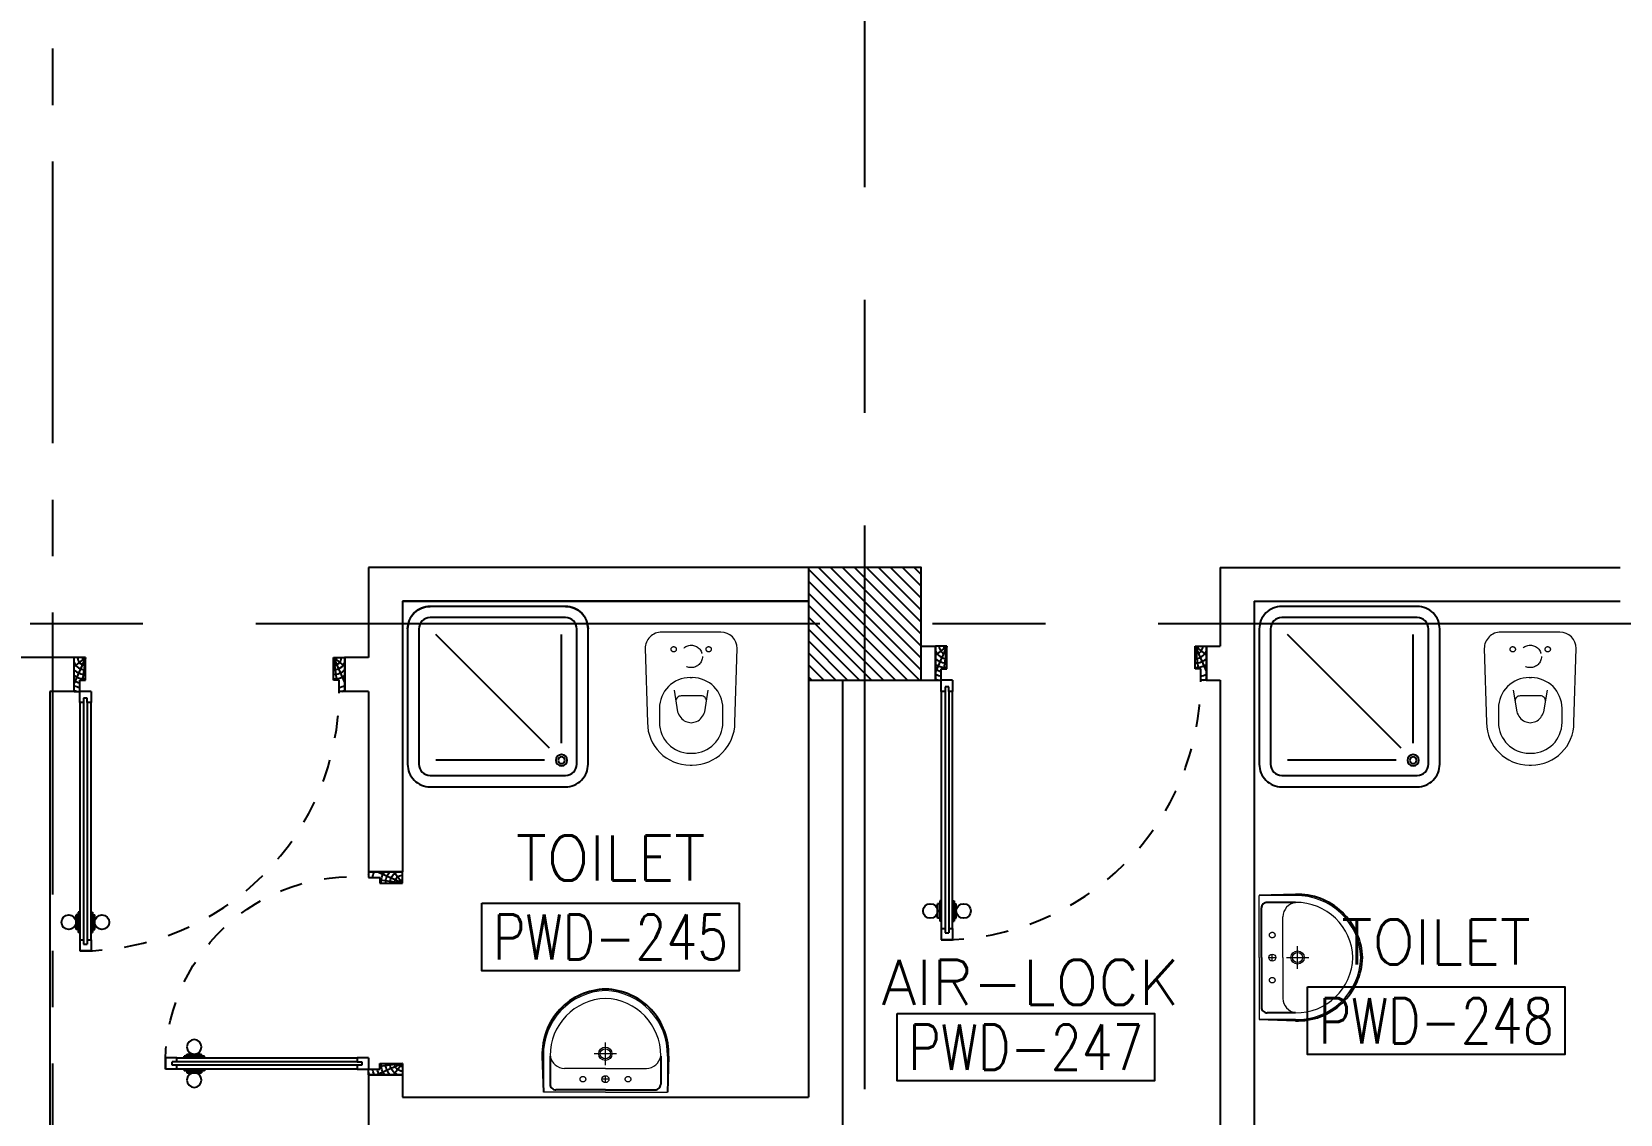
# Model space of a CAD drawing. Extents: x 88852.7 to 88945.7, y 39921.6 to 40001.1.
# Drawn here: x 88913.52 to 88920.56, y 39933.5 to 39938.3 of the extents above; entities that cross this region are included whole.
import ezdxf
from ezdxf.enums import TextEntityAlignment as Align

# ---------------------------------------------------------------- set-up
doc = ezdxf.new("R2010")
doc.units = 0
doc.header["$MEASUREMENT"] = 0
for name, pattern in [('CENTER', [2, 1.25, -0.25, 0.25, -0.25]), ('CENTERX2', [4, 2.5, -0.5, 0.5, -0.5]), ('DASHED', [0.75, 0.5, -0.25]), ('HIDDEN', [0.375, 0.25, -0.125]), ('HIDDEN2', [0.1875, 0.125, -0.0625])]:
    doc.linetypes.add(name, pattern=pattern)
doc.layers.get('0').update_dxf_attribs({"linetype": 'CONTINUOUS'})
for name, color, linetype in [('AXES', 11, 'CENTERX2'), ('AXES1', 11, 'CENTER'), ('COL', 2, 'CONTINUOUS'), ('DOOR', 7, 'CONTINUOUS'), ('FIX', 3, 'CONTINUOUS'), ('HAT', 8, 'CONTINUOUS'), ('RM-BOX', 4, 'CONTINUOUS'), ('RM-NAME', 2, 'CONTINUOUS'), ('RM-NO', 2, 'CONTINUOUS'), ('WALL', 4, 'CONTINUOUS')]:
    doc.layers.add(name, color=color, linetype=linetype)
doc.styles.add('ROMANS', font='ROMANS.shx', dxfattribs={"width": 0.6})

# ---------------------------------------------------------------- blocks, each defined once
blk = doc.blocks.new('WC1')
at = {"layer": 'FIX', "lineweight": 20}
for p, q in [((-210, 203.8), (-538, 193.8)), ((-475, 140.8), (-538, 140.8)), ((-394.8, 75.7), (-490.4, 60.1)), ((-137, 0), (-137, 130.8)), ((-727, 4.8), (-727, -4.8)), ((-674, 4.8), (-674, -4.8)), ((-533.7, 24.2), (-539.5, 0)), ((-539.5, 0), (-533.7, -24.2)), ((-339, 4.8), (-339, -4.8)), ((-137, -130.8), (-137, 0)), ((-490.4, -60.1), (-394.8, -75.7)), ((-538, -140.8), (-475, -140.8)), ((-538, -193.8), (-210, -203.8)), ((-213.2, -203.8), (-210, -203.8))]:
    blk.add_line(p, q, dxfattribs=at)
at = {"layer": 'FIX', "linetype": 'Continuous', "lineweight": 20}
blk.add_line((-420.1, -47.3), (-420.4, 44.6), dxfattribs=at)
at = {"layer": 'FIX', "linetype": 'HIDDEN', "lineweight": 20, "ltscale": 0.05}
for centre in [(-213.2, 77.5), (-213.2, -77.5)]:
    blk.add_circle(centre, 11.6, dxfattribs=at)
at = {"layer": 'FIX', "linetype": 'HIDDEN2', "lineweight": 20, "ltscale": 0.3}
blk.add_circle((-245, 0), 49.8, dxfattribs=at)
at = {"layer": 'FIX', "lineweight": 20}
for centre, radius, start, end in [((-538, 4.8), 189, 90, 180), ((-538, 4.8), 136, 90, 180), ((-475, 4.8), 136, 360, 90), ((-210, 130.8), 73, 360, 90), ((-473, -6.9), 68.2, 128.92417, 152.84682), ((-464.4, -17.6), 82, 108.49595, 128.92417), ((-538, -4.8), 189, 180, 270), ((-538, -4.8), 136, 180, 270), ((-473, 6.9), 68.2, 207.15318, 231.07583), ((-464.4, 17.6), 82, 231.07583, 251.50405), ((-475, -4.8), 136, 270, 0), ((-210, -130.8), 73, 270, 0)]:
    blk.add_arc(centre, radius, start, end, dxfattribs=at)
at = {"layer": 'FIX', "linetype": 'Continuous', "lineweight": 20}
for centre, start, end in [((-442.7, 45.5), 357.66621, 91.61215), ((-442.4, -45.6), 268.38785, 2.33379)]:
    blk.add_arc(centre, 22.3, start, end, dxfattribs=at)
blk = doc.blocks.new('SHR1')
at = {"layer": 'FIX'}
for p, q in [((-195.7, 195.7), (-700, 700)), ((-142.7, 217.7), (-142.7, 700)), ((-217.7, 142.7), (-700, 142.7))]:
    blk.add_line(p, q, dxfattribs=at)
for points in [[(-825, 125), (-825, 725, -0.414214), (-725, 825), (-125, 825, -0.414214), (-25, 725), (-25, 125, -0.414214), (-125, 25), (-725, 25, -0.414214)], [(-775, 125), (-775, 725, -0.414214), (-725, 775), (-125, 775, -0.414214), (-75, 725), (-75, 125, -0.414214), (-125, 75), (-725, 75, -0.414214)]]:
    blk.add_lwpolyline(points, format="xyb", close=True, dxfattribs=at)
for radius in [25, 15]:
    blk.add_circle((-142.7, 142.7), radius, dxfattribs=at)
blk = doc.blocks.new('LAV1')
at = {"layer": 'FIX', "linetype": 'DASHED', "lineweight": 20, "ltscale": 0.05}
for p, q in [((49.5, 220), (-50.5, 220)), ((-0.5, 170), (-0.5, 270)), ((-0.5, 170), (-0.5, 270))]:
    blk.add_line(p, q, dxfattribs=at)
at = {"layer": 'FIX', "linetype": 'ByBlock', "ltscale": 0.3}
for p, q in [((-280, 210), (-275, 50)), ((-245, 210), (-245, 85)), ((245, 210), (245, 85)), ((280, 210), (275, 50)), ((0, 60), (-220.2, 60)), ((0, 60), (220.2, 60))]:
    blk.add_line(p, q, dxfattribs=at)
at = {"layer": 'FIX', "linetype": 'Continuous', "lineweight": 20}
for p, q in [((-275, 210), (-275, 50)), ((0, 155), (-181.4, 155)), ((0, 155), (181.4, 155)), ((275, 210), (275, 50)), ((0, 50), (-275, 50)), ((0, 50), (-252.5, 50)), ((0, 50), (275, 50)), ((0, 50), (252.5, 50))]:
    blk.add_line(p, q, dxfattribs=at)
at = {"layer": 'FIX', "lineweight": 20}
for p, q in [((15.6, 107.5), (-15.5, 107.5)), ((0, 92), (0, 123))]:
    blk.add_line(p, q, dxfattribs=at)
for centre, radius in [((-0.5, 220), 29.5), ((-0.5, 220), 22.5), ((0, 107.5), 15.5)]:
    blk.add_circle(centre, radius, dxfattribs=at)
at = {"layer": 'FIX', "linetype": 'HIDDEN', "lineweight": 20, "ltscale": 0.05}
for centre in [(-100, 107.5), (100, 107.5)]:
    blk.add_circle(centre, 12.4, dxfattribs=at)
at = {"layer": 'FIX', "linetype": 'ByBlock', "ltscale": 0.3}
for centre, radius, start, end in [((6.9, 220), 287, 91.37765, 182.00641), ((-6.9, 220), 287, 357.99359, 88.62235), ((-220.1, 84.9), 24.9, 179.70214, 269.94861), ((220.1, 84.9), 24.9, 270.05139, 0.29786)]:
    blk.add_arc(centre, radius, start, end, dxfattribs=at)
at = {"layer": 'FIX', "linetype": 'Continuous', "lineweight": 20}
for centre, radius, start, end in [((8.4, 216.7), 283.4, 91.6988, 181.35097), ((-8.4, 216.7), 283.4, 358.64903, 88.3012), ((7.6, 212.5), 252.7, 91.73281, 180.48842), ((-7.6, 212.5), 252.7, 359.51158, 88.26719), ((-179.2, 221.8), 66.9, 190.20056, 268.07863), ((179.2, 221.8), 66.9, 271.92137, 349.79944)]:
    blk.add_arc(centre, radius, start, end, dxfattribs=at)
blk = doc.blocks.new('RM1')
at = {"layer": 'RM-BOX'}
blk.add_lwpolyline([(569.9, -200), (-569.9, -200), (-569.9, -500), (569.9, -500)], close=True, dxfattribs=at)
at = {"layer": 'RM-NAME', "style": 'ROMANS'}
for tag, p in [('ROOMNAME1', (0, 323.8)), ('ROOMNAME2', (0, 0))]:
    blk.add_attdef(tag, text='', height=200, dxfattribs=at).set_placement(p, align=Align.MIDDLE)
at = {"layer": 'RM-NO', "style": 'ROMANS', "width": 0.8}
blk.add_attdef('ROOMNO', text='', height=200, dxfattribs=at).set_placement((0, -350), align=Align.MIDDLE)
blk = doc.blocks.new('DOOR100')
at = {"layer": 'DOOR', "color": 0, "linetype": 'ByBlock'}
for p, q in [((-76.1, 1251.1), (-76.1, 1301.1)), ((-76.1, 1301.1), (-26.1, 1301.1)), ((-26.1, 1301.1), (-76.1, 1301.1)), ((-59.1, 1251.1), (-59.1, 1271.1)), ((-43.1, 1271.1), (-59.1, 1271.1)), ((-43.1, 1251.1), (-43.1, 1271.1)), ((-26.1, 1251.1), (-26.1, 1301.1)), ((-92.3, 1206.1), (-92.3, 1141.3)), ((-83.3, 1206.1), (-92.3, 1206.1)), ((-83.3, 1128.7), (-83.3, 1218.7)), ((-76.1, 1218.7), (-83.3, 1218.7)), ((-83.3, 1206.1), (-83.3, 1141.3)), ((-59.1, 1251.1), (-76.1, 1251.1)), ((-26.1, 1251.1), (-43.1, 1251.1)), ((-26.1, 1218.7), (-18.9, 1218.7)), ((-18.9, 1128.7), (-18.9, 1218.7)), ((-18.9, 1206.1), (-18.9, 1141.3)), ((-18.9, 1206.1), (-9.9, 1206.1)), ((-9.9, 1206.1), (-9.9, 1141.3)), ((-83.3, 1141.3), (-92.3, 1141.3)), ((-76.1, 1128.7), (-83.3, 1128.7)), ((-26.1, 1128.7), (-18.9, 1128.7)), ((-18.9, 1141.3), (-9.9, 1141.3)), ((-1201.1, 0), (-1201.1, 150)), ((-1201.1, 150), (-1176.1, 150)), ((-1201.1, 150), (-1201.1, 0)), ((-1176.1, 150), (-1176.1, 100)), ((-76.1, 200), (-59.1, 200)), ((-76.1, 150), (-76.1, 200)), ((-76.1, 150), (-26.1, 150)), ((-59.1, 200), (-59.1, 180)), ((-59.1, 180), (-43.1, 180)), ((-43.1, 200), (-26.1, 200)), ((-43.1, 180), (-43.1, 200)), ((-26.1, 200), (-26.1, 150)), ((-1.1, 150), (-26.1, 150)), ((-26.1, 150), (-26.1, 100)), ((-1.1, 150), (-1.1, 0)), ((-1176.1, 100), (-1151.1, 100)), ((-1151.1, 100), (-1151.1, 0)), ((-51.1, 100), (-51.1, 0)), ((-26.1, 100), (-51.1, 100)), ((-1151.1, 0), (-1201.1, 0)), ((-51.1, 0), (-1.1, 0))]:
    blk.add_line(p, q, dxfattribs=at)
at = {"layer": 'DOOR', "linetype": 'ByBlock'}
for p, q in [((-76.1, 1251.1), (-76.1, 200)), ((-59.1, 200), (-59.1, 1251.1)), ((-43.1, 200), (-43.1, 1251.1)), ((-26.1, 200), (-26.1, 1251.1))]:
    blk.add_line(p, q, dxfattribs=at)
at = {"layer": 'DOOR', "color": 9, "linetype": 'ByBlock'}
for p, q in [((-1151.1, 0), (-1201.1, 113.7)), ((-1151.1, 0), (-1164.4, 100)), ((-51.1, 0), (-1.1, 113.7)), ((-51.1, 0), (-37.7, 100)), ((-1151.1, 0), (-1201.1, 40.1)), ((-51.1, 0), (-1.1, 40.1))]:
    blk.add_line(p, q, dxfattribs=at)
at = {"layer": 'DOOR', "color": 0, "linetype": 'ByBlock'}
for centre in [(-124.6, 1173.7), (22.5, 1173.7)]:
    blk.add_circle(centre, 32.4, dxfattribs=at)
at = {"layer": 'DOOR', "linetype": 'HIDDEN', "ltscale": 0.5}
blk.add_arc((-26.8, 151.9), 1149.2, 89.96096, 180.09315, dxfattribs=at)
at = {"layer": 'DOOR', "color": 9, "linetype": 'ByBlock'}
for centre, radius, start, end in [((-1151.1, 0), 154.4, 103.71423, 108.89471), ((-51.1, 0), 154.4, 71.10529, 76.28577), ((-1151.1, 0), 134.4, 100.71998, 111.84015), ((-1151.1, 0), 94.4, 90, 121.98181), ((-1151.1, 0), 74.4, 90, 132.22357), ((-51.1, 0), 94.4, 58.01819, 90), ((-51.1, 0), 74.4, 47.77643, 90), ((-51.1, 0), 134.4, 68.15985, 79.28002), ((-51.1, 0), 114.4, 64.08384, 77.37743), ((-1151.1, 0), 54.4, 90, 156.79262), ((-1151.1, 0), 34.4, 90, 180), ((-1151.1, 0), 14.4, 90, 180), ((-51.1, 0), 54.4, 23.20738, 90), ((-51.1, 0), 34.4, 0, 90), ((-51.1, 0), 14.4, 0, 90)]:
    blk.add_arc(centre, radius, start, end, dxfattribs=at)
blk = doc.blocks.new('DOOR90')
at = {"layer": 'DOOR', "linetype": 'ByBlock'}
for p, q in [((0, 0), (-150, 0)), ((-200, -25), (-1000, -25)), ((-200, -42), (-1000, -42)), ((-200, -58), (-1000, -58)), ((-1000, -75), (-200, -75))]:
    blk.add_line(p, q, dxfattribs=at)
at = {"layer": 'DOOR', "color": 0, "linetype": 'ByBlock'}
for p, q in [((-150, 0), (-150, -25)), ((-150, 0), (0, 0)), ((0, -50), (0, 0)), ((-1050, -25), (-1050, -75)), ((-1050, -75), (-1050, -25)), ((-1000, -25), (-1050, -25)), ((-1020, -42), (-1020, -58)), ((-1000, -42), (-1020, -42)), ((-1000, -58), (-1020, -58)), ((-1000, -25), (-1000, -42)), ((-1000, -58), (-1000, -75)), ((-967.6, -25), (-967.6, -17.8)), ((-877.6, -17.8), (-967.6, -17.8)), ((-955, -17.8), (-955, -8.8)), ((-955, -8.8), (-890.2, -8.8)), ((-955, -17.8), (-890.2, -17.8)), ((-890.2, -17.8), (-890.2, -8.8)), ((-877.6, -25), (-877.6, -17.8)), ((-200, -42), (-200, -25)), ((-200, -25), (-150, -25)), ((-180, -42), (-200, -42)), ((-200, -75), (-200, -58)), ((-200, -58), (-180, -58)), ((-180, -58), (-180, -42)), ((-150, -75), (-150, -25)), ((-150, -25), (-100, -25)), ((-100, -25), (-100, -50)), ((-100, -50), (0, -50)), ((-1000, -75), (-1050, -75)), ((-967.6, -75), (-967.6, -82.2)), ((-877.6, -82.2), (-967.6, -82.2)), ((-955, -82.2), (-955, -91.2)), ((-955, -82.2), (-890.2, -82.2)), ((-955, -91.2), (-890.2, -91.2)), ((-890.2, -82.2), (-890.2, -91.2)), ((-877.6, -75), (-877.6, -82.2)), ((-150, -75), (-200, -75)), ((-150, -900), (-150, -875)), ((-150, -875), (-100, -875)), ((0, -900), (-150, -900)), ((-150, -900), (0, -900)), ((-100, -850), (0, -850)), ((-100, -875), (-100, -850)), ((0, -850), (0, -900))]:
    blk.add_line(p, q, dxfattribs=at)
at = {"layer": 'DOOR', "color": 9, "linetype": 'ByBlock'}
for p, q in [((0, -50), (-113.7, 0)), ((0, -50), (-40.1, 0)), ((0, -50), (-100, -36.6)), ((0, -850), (-113.7, -900)), ((0, -850), (-100, -863.4)), ((0, -850), (-40.1, -900))]:
    blk.add_line(p, q, dxfattribs=at)
at = {"layer": 'DOOR', "color": 0, "linetype": 'ByBlock'}
for centre in [(-922.6, 23.5), (-922.6, -123.5)]:
    blk.add_circle(centre, 32.4, dxfattribs=at)
at = {"layer": 'DOOR', "color": 9, "linetype": 'ByBlock'}
for centre, radius, start, end in [((0, -50), 74.4, 137.77643, 180), ((0, -50), 54.4, 113.20738, 180), ((0, -50), 154.4, 161.10529, 166.28577), ((0, -50), 134.4, 158.15985, 169.28002), ((0, -50), 114.4, 154.08384, 167.37743), ((0, -50), 94.4, 148.01819, 180), ((0, -50), 34.4, 90, 180), ((0, -50), 14.4, 90, 180), ((0, -850), 154.4, 193.71423, 198.89471), ((0, -850), 134.4, 190.71998, 201.84015), ((0, -850), 94.4, 180, 211.98181), ((0, -850), 74.4, 180, 222.22357), ((0, -850), 54.4, 180, 246.79262), ((0, -850), 34.4, 180, 270), ((0, -850), 14.4, 180, 270)]:
    blk.add_arc(centre, radius, start, end, dxfattribs=at)
at = {"layer": 'DOOR', "linetype": 'HIDDEN', "ltscale": 0.5}
blk.add_arc((-222.2, -50), 828.2, 178.27012, 275.00304, dxfattribs=at)
blk = doc.blocks.new('*X570')
at = {"color": 0}
for p, q in [((235128.6, 169898), (235620.3, 170389.7)), ((235128.6, 169951), (235567.3, 170389.7)), ((235128.6, 170004), (235514.3, 170389.7)), ((235128.6, 170057.1), (235461.2, 170389.7)), ((235128.6, 170110.1), (235408.2, 170389.7)), ((235128.6, 170163.1), (235355.2, 170389.7)), ((235128.6, 170216.2), (235302.1, 170389.7)), ((235128.6, 170269.2), (235249.1, 170389.7)), ((235128.6, 170322.2), (235196.1, 170389.7)), ((235128.6, 170375.3), (235143, 170389.7)), ((235173.4, 169889.7), (235628.6, 170344.9)), ((235226.4, 169889.7), (235628.6, 170291.9)), ((235279.4, 169889.7), (235628.6, 170238.9)), ((235332.5, 169889.7), (235628.6, 170185.8)), ((235385.5, 169889.7), (235628.6, 170132.8)), ((235438.5, 169889.7), (235628.6, 170079.8)), ((235491.6, 169889.7), (235628.6, 170026.7)), ((235544.6, 169889.7), (235628.6, 169973.7)), ((235597.6, 169889.7), (235628.6, 169920.7))]:
    blk.add_line(p, q, dxfattribs=at)
blk = doc.blocks.new('COL50')
at = {"layer": 'COL'}
blk.add_lwpolyline([(-250, 250), (-250, -250), (250, -250), (250, 250)], close=True, dxfattribs=at)

msp = doc.modelspace()

# ---------------------------------------------------------------- linework, layer by layer
at = {"layer": 'AXES'}
for p, q in [((88917.2103, 39921.6153), (88917.2103, 40000.4279)), ((88945.0103, 39935.6796), (88876.9703, 39935.6796))]:
    msp.add_line(p, q, dxfattribs=at)
at = {"layer": 'AXES1'}
msp.add_line((88913.6103, 39928.4796), (88913.6103, 39987.2996), dxfattribs=at)
msp.add_line((88913.6103, 39928.4796), (88913.6103, 39987.2996), dxfattribs=at)
at = {"layer": 'FIX'}
msp.add_line((88915.8833, 39935.7566), (88915.2833, 39935.7566), dxfattribs=at)
at = {"layer": 'FIX', "extrusion": (0, 0, -1)}
for centre, major_axis, start_param, end_param in [((88915.2833, 39935.6566), (0.0707, 0.0707), 3.926991, 5.497787), ((88915.8833, 39935.6566), (-0.0707, 0.0707), 0.785398, 2.356194)]:
    msp.add_ellipse(centre, major_axis=major_axis, ratio=1, start_param=start_param, end_param=end_param, dxfattribs=at)
at = {"layer": 'WALL', "linetype": 'ByBlock'}
for p, q in [((88916.9603, 39935.9296), (88915.0103, 39935.9296)), ((88918.7853, 39935.9296), (88920.5583, 39935.9296)), ((88916.9603, 39935.7796), (88915.1603, 39935.7796)), ((88915.1603, 39935.7796), (88916.9603, 39935.7796)), ((88918.9353, 39935.7796), (88920.5583, 39935.7796)), ((88917.4603, 39935.5796), (88917.5228, 39935.5796)), ((88918.7228, 39935.5796), (88918.7853, 39935.5796)), ((88913.704, 39935.5296), (88913.3415, 39935.5296)), ((88915.0103, 39935.5296), (88914.904, 39935.5296)), ((88917.4603, 39935.4296), (88917.5228, 39935.4296)), ((88918.7228, 39935.4296), (88918.7853, 39935.4296)), ((88913.704, 39935.3796), (88913.5978, 39935.3796)), ((88915.0103, 39935.3796), (88914.904, 39935.3796))]:
    msp.add_line(p, q, dxfattribs=at)
at = {"layer": 'WALL'}
for p, q in [((88915.0103, 39935.9296), (88915.0103, 39935.5296)), ((88918.7853, 39935.9296), (88918.7853, 39935.5796)), ((88915.1603, 39935.7796), (88915.1603, 39934.5796)), ((88918.9353, 39935.7796), (88918.9353, 39933.3796)), ((88916.9603, 39935.4296), (88916.9603, 39933.5796)), ((88917.1103, 39935.4296), (88917.1103, 39933.3796)), ((88918.7853, 39935.4296), (88918.7853, 39933.3796)), ((88913.5978, 39935.3796), (88913.5978, 39928.7296)), ((88915.0103, 39935.3796), (88915.0103, 39934.5796)), ((88915.0103, 39934.5796), (88915.1603, 39934.5796)), ((88915.0103, 39933.6796), (88915.1603, 39933.6796)), ((88915.0103, 39933.6796), (88915.0103, 39933.4296)), ((88915.1603, 39933.6796), (88915.1603, 39933.5796)), ((88915.1603, 39933.5796), (88916.9603, 39933.5796))]:
    msp.add_line(p, q, dxfattribs=at)
at = {"layer": 'WALL', "color": 2, "linetype": 'ByBlock'}
for p, q in [((88917.5228, 39935.5796), (88917.5228, 39935.4296)), ((88918.7228, 39935.5796), (88918.7228, 39935.4296)), ((88913.704, 39935.5296), (88913.704, 39935.3796)), ((88914.904, 39935.5296), (88914.904, 39935.3796))]:
    msp.add_line(p, q, dxfattribs=at)
at = {"layer": 'WALL', "linetype": 'ByBlock', "ltscale": 0.3}
msp.add_lwpolyline([(88916.9603, 39935.4296), (88917.4603, 39935.4296), (88917.4603, 39935.9296), (88916.9603, 39935.9296)], close=True, dxfattribs=at)

# ---------------------------------------------------------------- block references
at = {"layer": 'COL', "xscale": 0.001000000003841706, "yscale": 0.000999999996565748, "zscale": 0.001, "rotation": 180}
msp.add_blockref('COL50', (88917.2103, 39935.6796), dxfattribs=at)
at = {"layer": 'DOOR', "color": 0, "linetype": 'ByBlock', "yscale": 0.000999999996565748, "zscale": 0.001, "rotation": 180}
for name, p, xscale in [('DOOR100', (88917.5228, 39935.5796), 0.001000000003841706), ('DOOR100', (88913.704, 39935.5296), 0.001000000003841706), ('DOOR90', (88915.1603, 39933.6796), -0.001000000003841706)]:
    msp.add_blockref(name, p, dxfattribs=dict(at, xscale=xscale))
at = {"layer": 'FIX', "yscale": 0.000999999996565748, "zscale": 0.001, "rotation": 90}
for name, p, xscale in [('SHR1', (88916.0083, 39934.9316), -0.000999999996565748), ('SHR1', (88919.7833, 39934.9316), -0.000999999996565748), ('WC1', (88916.4403, 39935.7796), 0.000999999996565748), ('WC1', (88920.1595, 39935.7796), 0.000999999996565748)]:
    msp.add_blockref(name, p, dxfattribs=dict(at, xscale=xscale))
at = {"layer": 'FIX', "linetype": 'ByBlock', "ltscale": 0.3, "xscale": 0.000999999996565748, "yscale": 0.000999999996565748, "zscale": 0.001, "rotation": 270}
msp.add_blockref('LAV1', (88918.9083, 39934.1991), dxfattribs=at)
at = {"layer": 'FIX', "linetype": 'ByBlock', "ltscale": 0.3, "xscale": 0.001000000003841706, "yscale": 0.000999999996565748, "zscale": 0.001}
msp.add_blockref('LAV1', (88916.0603, 39933.5526), dxfattribs=at)
at = {"layer": 'HAT', "xscale": -0.001000000003841706, "yscale": 0.000999999996565748, "zscale": 0.001, "rotation": 180}
msp.add_blockref('*X570', (88681.8317, 40105.8193), dxfattribs=at)
at = {"layer": 'RM-NAME'}
ref = msp.add_blockref('RM1', (88916.0829, 39934.6408), dxfattribs=dict(at, xscale=-0.001000000003841706, yscale=0.000999999996565748, zscale=0.001))
ref.add_attrib('ROOMNO', 'PWD-245', dxfattribs={"layer": 'RM-NO', "height": 0.2, "style": 'ROMANS', "width": 0.8}).set_placement((88916.0829, 39934.2908), align=Align.MIDDLE)
ref.add_attrib('ROOMNAME2', 'TOILET', dxfattribs={"height": 0.2, "style": 'ROMANS'}).set_placement((88916.0829, 39934.6408), align=Align.MIDDLE)
ref = msp.add_blockref('RM1', (88919.7421, 39934.2688), dxfattribs=dict(at, xscale=-0.001000000003841706, yscale=0.000999999996565748, zscale=0.001))
ref.add_attrib('ROOMNO', 'PWD-248', dxfattribs={"layer": 'RM-NO', "height": 0.2, "style": 'ROMANS', "width": 0.8}).set_placement((88919.7421, 39933.9188), align=Align.MIDDLE)
ref.add_attrib('ROOMNAME2', 'TOILET', dxfattribs={"height": 0.2, "style": 'ROMANS'}).set_placement((88919.7421, 39934.2688), align=Align.MIDDLE)
ref = msp.add_blockref('RM1', (88917.9238, 39934.152), dxfattribs=dict(at, xscale=-0.001000000003841706, yscale=0.000999999996565748, zscale=0.001))
ref.add_attrib('ROOMNO', 'PWD-247', dxfattribs={"layer": 'RM-NO', "height": 0.2, "style": 'ROMANS', "width": 0.8}).set_placement((88917.9238, 39933.802), align=Align.MIDDLE)
ref.add_attrib('ROOMNAME2', 'AIR-LOCK', dxfattribs={"height": 0.2, "style": 'ROMANS'}).set_placement((88917.9446, 39934.0896), align=Align.MIDDLE)

doc.saveas('drawing.dxf')
